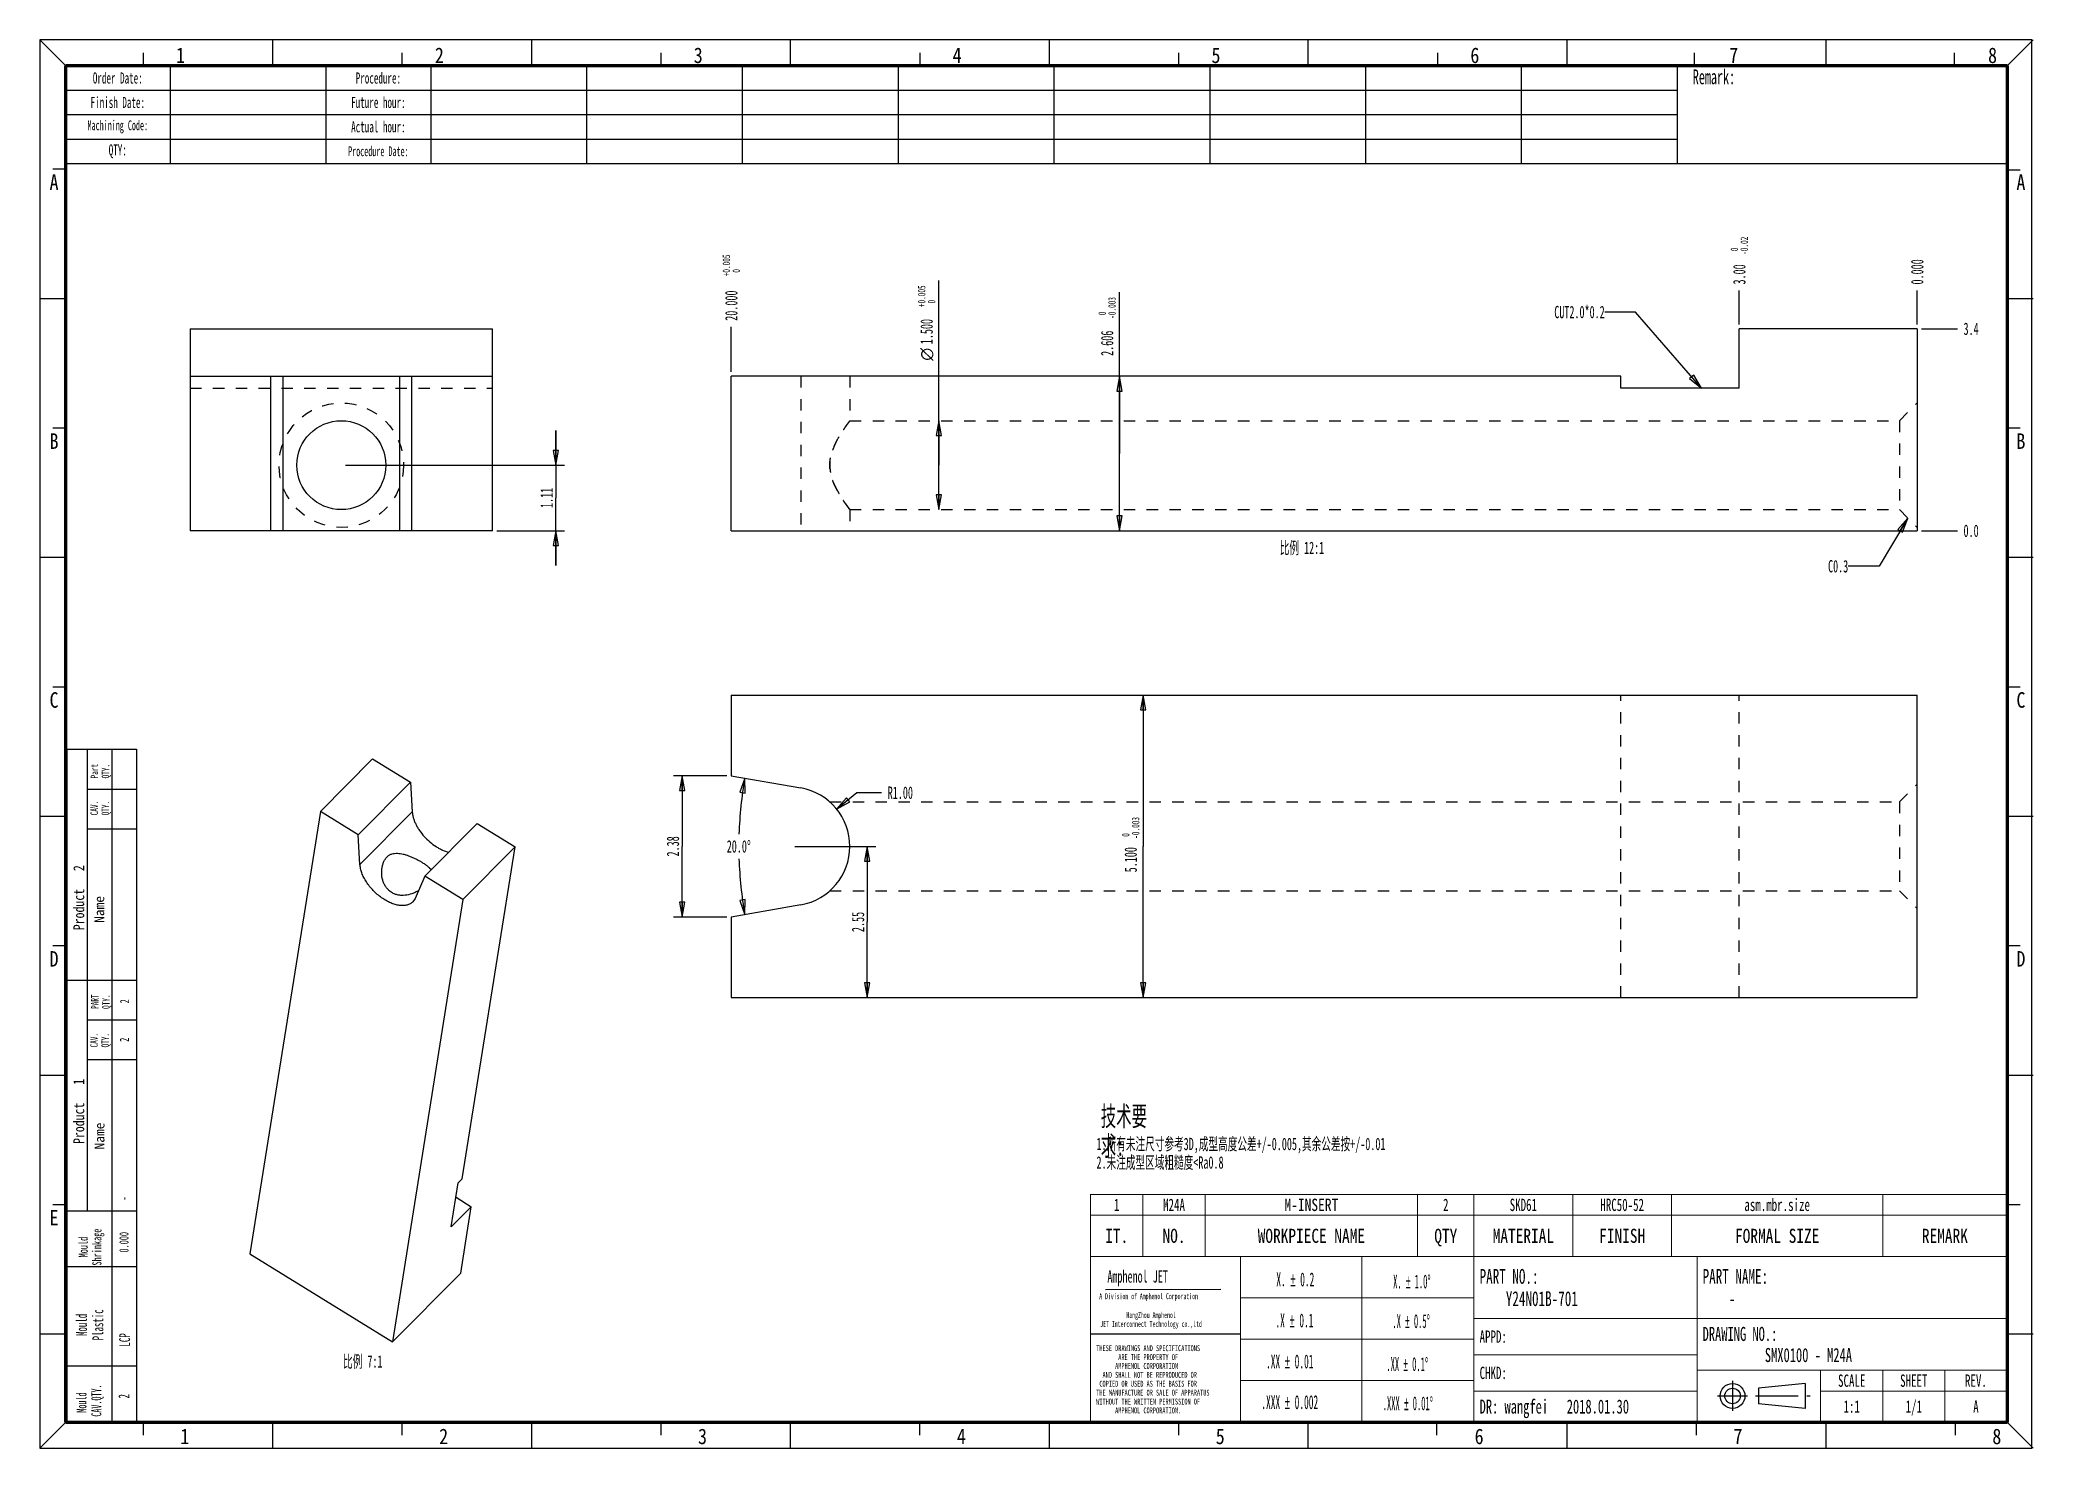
# Model space of a CAD drawing. Header units: millimetres. Extents: x 1 to 34.6, y 0.7 to 24.4.
import ezdxf
from ezdxf.enums import TextEntityAlignment as Align

# ---------------------------------------------------------------- set-up
doc = ezdxf.new("R2010")
doc.units = ezdxf.units.MM
doc.header["$LTSCALE"] = 1.925
doc.linetypes.add('CENTER', pattern=[0.6, 0.375, -0.075, 0.075, -0.075])
doc.linetypes.add('HIDDEN', pattern=[0.2, 0.1, -0.1])
doc.layers.get('0').update_dxf_attribs({"linetype": 'CONTINUOUS'})
for name, color, linetype in [('DEFAULT_1', 7, 'CENTER'), ('DEFAULT_2', 4, 'HIDDEN'), ('DIM', 7, 'CONTINUOUS'), ('NOTE', 7, 'CONTINUOUS')]:
    doc.layers.add(name, color=color, linetype=linetype)
doc.styles.get("Standard").update_dxf_attribs({"font": 'txt', "width": 0.6})
doc.styles.add('TEXTSTYLE_10', font='txt')
doc.styles.add('TEXTSTYLE_11', font='txt', dxfattribs={"width": 0.6})
doc.styles.add('TEXTSTYLE_12', font='txt', dxfattribs={"width": 0.6})
doc.styles.add('TEXTSTYLE_2', font='gdt', dxfattribs={"width": 0.6})
doc.styles.add('TEXTSTYLE_3', font='txt', dxfattribs={"width": 0.65})
doc.styles.add('TEXTSTYLE_4', font='txt', dxfattribs={"width": 0.8})
doc.styles.add('TEXTSTYLE_5', font='txt', dxfattribs={"width": 0.85})
doc.styles.add('TEXTSTYLE_6', font='txt', dxfattribs={"width": 0.5})
doc.styles.add('TEXTSTYLE_8', font='txt', dxfattribs={"width": 0.45})
doc.dimstyles.new('DIMSTYLE_1', dxfattribs={"dimtxt": 0.208333, "dimasz": 0.25, "dimexe": 1.75, "dimexo": 0.875, "dimtad": 1, "dimzin": 0, "dimdsep": 46, "dimtxsty": 'STANDARD', "dimblk": 'CLOSED', "dimblk1": 'CLOSED', "dimblk2": 'CLOSED', "dimcen": 0.09, "dimadec": 0, "dimazin": 0, "dimtp": 0.1, "dimtm": 0.1, "dimtfac": 1, "dimtofl": 0, "dimtmove": 0, "dimatfit": 3, "dimldrblk": 'CLOSED', "dimfxl": 1, "dimtolj": 1, "dimtzin": 0, "dimarcsym": 0})
doc.dimstyles.new('DIMSTYLE_2', dxfattribs={"dimtxt": 0.208333, "dimasz": 0.25, "dimexe": 1.75, "dimexo": 0.875, "dimtad": 1, "dimdec": 3, "dimzin": 0, "dimdsep": 46, "dimtxsty": 'STANDARD', "dimblk": 'CLOSED', "dimblk1": 'CLOSED', "dimblk2": 'CLOSED', "dimcen": 0.09, "dimadec": 0, "dimazin": 0, "dimtol": 1, "dimtm": 0.003, "dimtfac": 0.6, "dimtdec": 3, "dimtofl": 0, "dimtmove": 0, "dimatfit": 3, "dimldrblk": 'CLOSED', "dimfxl": 1, "dimtolj": 1, "dimtzin": 0, "dimarcsym": 0})
doc.dimstyles.new('DIMSTYLE_3', dxfattribs={"dimtxt": 0.208333, "dimasz": 0.25, "dimexe": 1.75, "dimexo": 0.875, "dimtad": 0, "dimtih": 1, "dimtoh": 1, "dimzin": 0, "dimdsep": 46, "dimtxsty": 'STANDARD', "dimblk": 'CLOSED', "dimblk1": 'CLOSED', "dimblk2": 'CLOSED', "dimcen": 0.09, "dimadec": 0, "dimazin": 0, "dimtol": 1, "dimtm": 0.02, "dimtfac": 0.6, "dimtofl": 0, "dimtmove": 0, "dimatfit": 3, "dimldrblk": 'CLOSED', "dimfxl": 1, "dimtolj": 1, "dimtzin": 0, "dimarcsym": 0})
doc.dimstyles.new('DIMSTYLE_4', dxfattribs={"dimtxt": 0.208333, "dimasz": 0.25, "dimexe": 1.75, "dimexo": 0.875, "dimtad": 0, "dimtih": 1, "dimtoh": 1, "dimdec": 3, "dimzin": 0, "dimdsep": 46, "dimtxsty": 'STANDARD', "dimblk": 'CLOSED', "dimblk1": 'CLOSED', "dimblk2": 'CLOSED', "dimcen": 0.09, "dimadec": 0, "dimazin": 0, "dimtp": 0.1, "dimtm": 0.1, "dimtfac": 1, "dimtdec": 3, "dimtofl": 0, "dimtmove": 0, "dimatfit": 3, "dimldrblk": 'CLOSED', "dimfxl": 1, "dimtolj": 1, "dimtzin": 0, "dimarcsym": 0})
doc.dimstyles.new('DIMSTYLE_5', dxfattribs={"dimtxt": 0.208333, "dimasz": 0.25, "dimexe": 1.75, "dimexo": 0.875, "dimtad": 0, "dimtih": 1, "dimtoh": 1, "dimdec": 1, "dimzin": 0, "dimdsep": 46, "dimtxsty": 'STANDARD', "dimblk": 'CLOSED', "dimblk1": 'CLOSED', "dimblk2": 'CLOSED', "dimcen": 0.09, "dimadec": 0, "dimazin": 0, "dimtp": 0.1, "dimtm": 0.1, "dimtfac": 1, "dimtdec": 1, "dimtofl": 0, "dimtmove": 0, "dimatfit": 3, "dimldrblk": 'CLOSED', "dimfxl": 1, "dimtolj": 1, "dimtzin": 0, "dimarcsym": 0})
doc.dimstyles.new('DIMSTYLE_6', dxfattribs={"dimtxt": 0.208333, "dimasz": 0.25, "dimexe": 1.75, "dimexo": 0.875, "dimtad": 0, "dimtih": 1, "dimtoh": 1, "dimdec": 3, "dimzin": 0, "dimdsep": 46, "dimtxsty": 'STANDARD', "dimblk": 'CLOSED', "dimblk1": 'CLOSED', "dimblk2": 'CLOSED', "dimcen": 0.09, "dimadec": 0, "dimazin": 0, "dimtol": 1, "dimtp": 0.005, "dimtfac": 0.6, "dimtdec": 3, "dimtofl": 0, "dimtmove": 0, "dimatfit": 3, "dimldrblk": 'CLOSED', "dimfxl": 1, "dimtolj": 1, "dimtzin": 0, "dimarcsym": 0})
doc.dimstyles.new('DIMSTYLE_7', dxfattribs={"dimtxt": 0.208333, "dimasz": 0.25, "dimexe": 1.75, "dimexo": 0.875, "dimtad": 0, "dimtih": 1, "dimtoh": 1, "dimdec": 1, "dimzin": 0, "dimdsep": 46, "dimtxsty": 'STANDARD', "dimblk": 'CLOSED', "dimblk1": 'CLOSED', "dimblk2": 'CLOSED', "dimcen": 0.09, "dimadec": 0, "dimazin": 0, "dimtp": 0.5, "dimtm": 0.5, "dimtfac": 1, "dimtdec": 1, "dimtofl": 0, "dimtmove": 0, "dimatfit": 3, "dimldrblk": 'CLOSED', "dimfxl": 1, "dimtolj": 1, "dimtzin": 0, "dimarcsym": 0})
doc.dimstyles.new('DIMSTYLE_8', dxfattribs={"dimtxt": 0.208333, "dimasz": 0.25, "dimexe": 1.75, "dimexo": 0.875, "dimtad": 1, "dimzin": 0, "dimdsep": 46, "dimtxsty": 'STANDARD', "dimblk": 'CLOSED', "dimblk1": 'CLOSED', "dimblk2": 'CLOSED', "dimcen": 0.09, "dimadec": 0, "dimazin": 0, "dimtp": 0.1, "dimtm": 0.1, "dimtfac": 1, "dimtofl": 0, "dimtmove": 0, "dimatfit": 3, "dimldrblk": 'CLOSED', "dimfxl": 1, "dimtolj": 1, "dimtzin": 0, "dimarcsym": 0})
doc.dimstyles.new('DIMSTYLE_9', dxfattribs={"dimtxt": 0.208333, "dimasz": 0.25, "dimexe": 1.75, "dimexo": 0.875, "dimtad": 1, "dimdec": 3, "dimzin": 0, "dimdsep": 46, "dimtxsty": 'STANDARD', "dimblk": 'CLOSED', "dimblk1": 'CLOSED', "dimblk2": 'CLOSED', "dimcen": 0.09, "dimadec": 0, "dimazin": 0, "dimtol": 1, "dimtp": 0.005, "dimtfac": 0.6, "dimtdec": 3, "dimtofl": 0, "dimtmove": 0, "dimatfit": 3, "dimldrblk": 'CLOSED', "dimfxl": 1, "dimtolj": 1, "dimtzin": 0, "dimarcsym": 0})
doc.dimstyles.get("Standard").update_dxf_attribs({"dimtxt": 0.208333, "dimasz": 0.25, "dimexe": 1.75, "dimexo": 0.875, "dimtad": 1, "dimdec": 3, "dimzin": 0, "dimdsep": 46, "dimtxsty": 'STANDARD', "dimblk": 'CLOSED', "dimblk1": 'CLOSED', "dimblk2": 'CLOSED', "dimcen": 0.09, "dimadec": 0, "dimazin": 0, "dimtol": 1, "dimtp": 0.001, "dimtm": 0.001, "dimtfac": 1, "dimtdec": 3, "dimtofl": 0, "dimtmove": 0, "dimatfit": 3, "dimldrblk": 'CLOSED', "dimfxl": 1, "dimtolj": 1, "dimtzin": 0, "dimarcsym": 0})

# ---------------------------------------------------------------- blocks, each defined once
blk = doc.blocks.new('_CLOSED')
at = {"color": 0, "linetype": 'ByBlock'}
for p, q in [((0, 0), (-1, 0.18)), ((-1, 0.18), (-1, -0.18)), ((-1, -0.18), (0, 0)), ((-1, 0), (0, 0))]:
    blk.add_line(p, q, dxfattribs=at)
blk = doc.blocks.new('*D1')
at = {"layer": 'DIM', "color": 2, "linetype": 'Continuous'}
for p, q in [((9.721, 17.249), (9.721, 17.832)), ((9.721, 17.832), (9.721, 16.696)), ((6.174, 17.249), (9.866, 17.249)), ((9.721, 15.559), (9.721, 16.696)), ((8.724, 16.143), (9.866, 16.143)), ((9.721, 16.143), (9.721, 15.559))]:
    blk.add_line(p, q, dxfattribs=at)
at = {"layer": 'DIM', "color": 2, "linetype": 'Continuous', "xscale": 0.25, "yscale": 0.25, "zscale": 0.25}
for p, rotation in [((9.721, 17.249), 270), ((9.721, 16.143), 90)]:
    blk.add_blockref('_CLOSED', p, dxfattribs=dict(at, rotation=rotation))
at = {"layer": 'DIM', "color": 2, "linetype": 'Continuous', "insert": (9.46, 16.696), "char_height": 0.2083, "width": 0.5, "attachment_point": 2, "rotation": 90, "line_spacing_factor": 0.9}
blk.add_mtext('1.11', dxfattribs=at)
blk = doc.blocks.new('*D2')
at = {"layer": 'DIM', "color": 2, "linetype": 'Continuous'}
for p, q in [((19.224, 17.446), (19.224, 20.167)), ((19.224, 18.749), (19.224, 17.446)), ((19.224, 16.143), (19.224, 17.446))]:
    blk.add_line(p, q, dxfattribs=at)
at = {"layer": 'DIM', "color": 2, "linetype": 'Continuous', "xscale": 0.25, "yscale": 0.25, "zscale": 0.25}
for p, rotation in [((19.224, 18.749), 90), ((19.224, 16.143), 270)]:
    blk.add_blockref('_CLOSED', p, dxfattribs=dict(at, rotation=rotation))
at = {"layer": 'DIM', "color": 2, "linetype": 'Continuous', "width": 0.6}
for s, height, p in [('-0.003', 0.125, (19.161, 19.717)), (' 0', 0.125, (18.995, 19.717)), ('2.606', 0.2083, (19.12, 19.092))]:
    blk.add_text(s, height=height, rotation=90, dxfattribs=at).set_placement(p)
blk = doc.blocks.new('*D3')
at = {"layer": 'DIM', "color": 2, "linetype": 'Continuous'}
for p in [(19.623, 13.37), (19.623, 8.27)]:
    blk.add_line(p, (19.623, 10.82), dxfattribs=at)
at = {"layer": 'DIM', "color": 2, "linetype": 'Continuous', "xscale": 0.25, "yscale": 0.25, "zscale": 0.25}
for p, rotation in [((19.623, 13.37), 90), ((19.623, 8.27), 270)]:
    blk.add_blockref('_CLOSED', p, dxfattribs=dict(at, rotation=rotation))
at = {"layer": 'DIM', "color": 2, "linetype": 'Continuous', "width": 0.6}
for s, height, p in [('-0.003', 0.125, (19.56, 11.132)), (' 0', 0.125, (19.393, 10.982)), ('5.100', 0.2083, (19.518, 10.595))]:
    blk.add_text(s, height=height, rotation=90, dxfattribs=at).set_placement(p, align=Align.CENTER)
blk = doc.blocks.new('*D4')
at = {"layer": 'DIM', "color": 2, "linetype": 'Continuous'}
blk.add_line((29.678, 19.622), (29.678, 20.192), dxfattribs=at)
at = {"layer": 'DIM', "color": 2, "linetype": 'Continuous', "width": 0.6}
for s, height, p in [(' 0', 0.125, (29.657, 20.796)), ('-0.02', 0.125, (29.824, 20.796)), ('3.00', 0.2083, (29.782, 20.296))]:
    blk.add_text(s, height=height, rotation=90, dxfattribs=at).set_placement(p)
blk = doc.blocks.new('*D5')
at = {"layer": 'DIM', "color": 2, "linetype": 'Continuous'}
blk.add_line((32.678, 19.622), (32.678, 20.192), dxfattribs=at)
at = {"layer": 'DIM', "color": 2, "linetype": 'Continuous', "insert": (32.574, 20.296), "char_height": 0.2083, "width": 0.625, "attachment_point": 1, "rotation": 90, "line_spacing_factor": 0.9}
blk.add_mtext('0.000', dxfattribs=at)
blk = doc.blocks.new('*D6')
at = {"layer": 'DIM', "color": 2, "linetype": 'Continuous'}
blk.add_line((32.751, 19.549), (33.356, 19.549), dxfattribs=at)
at = {"layer": 'DIM', "color": 2, "linetype": 'Continuous', "insert": (33.46, 19.653), "char_height": 0.2083, "width": 0.375, "attachment_point": 1, "line_spacing_factor": 0.9}
blk.add_mtext('3.4', dxfattribs=at)
blk = doc.blocks.new('*D7')
at = {"layer": 'DIM', "color": 2, "linetype": 'Continuous'}
blk.add_line((32.751, 16.143), (33.356, 16.143), dxfattribs=at)
at = {"layer": 'DIM', "color": 2, "linetype": 'Continuous', "insert": (33.46, 16.247), "char_height": 0.2083, "width": 0.375, "attachment_point": 1, "line_spacing_factor": 0.9}
blk.add_mtext('0.0', dxfattribs=at)
blk = doc.blocks.new('*D8')
at = {"layer": 'DIM', "color": 2, "linetype": 'Continuous'}
blk.add_line((12.678, 18.822), (12.678, 19.58), dxfattribs=at)
at = {"layer": 'DIM', "color": 2, "linetype": 'Continuous', "width": 0.6}
for s, height, p in [('+0.005', 0.125, (12.657, 20.434)), (' 0', 0.125, (12.824, 20.434)), ('20.000', 0.2083, (12.782, 19.684))]:
    blk.add_text(s, height=height, rotation=90, dxfattribs=at).set_placement(p)
blk = doc.blocks.new('*D9')
at = {"layer": 'DIM', "color": 2, "linetype": 'Continuous'}
for points in [[(12.912, 11.717), (12.906, 11.971), (12.822, 11.732), (12.912, 11.717)], [(12.822, 9.908), (12.906, 9.668), (12.912, 9.922), (12.822, 9.908)]]:
    blk.add_lwpolyline(points, dxfattribs=at)
for start, end in [(170, 178.1999), (181.8001, 190)]:
    blk.add_arc((19.437, 10.82), 6.632, start, end, dxfattribs=at)
at = {"layer": 'DIM', "color": 2, "linetype": 'Continuous', "insert": (12.805, 10.924), "char_height": 0.20833, "width": 0.63889, "attachment_point": 2, "line_spacing_factor": 0.9}
blk.add_mtext('20.0\\Fgdt;{\\Fgdt;~}', dxfattribs=at)
blk = doc.blocks.new('*D10')
at = {"layer": 'DIM', "color": 2, "linetype": 'Continuous'}
for p, q in [((12.605, 12.012), (11.703, 12.012)), ((11.849, 12.012), (11.849, 10.82)), ((11.849, 9.628), (11.849, 10.82)), ((12.605, 9.628), (11.703, 9.628))]:
    blk.add_line(p, q, dxfattribs=at)
at = {"layer": 'DIM', "color": 2, "linetype": 'Continuous', "xscale": 0.25, "yscale": 0.25, "zscale": 0.25}
for p, rotation in [((11.849, 12.012), 90), ((11.849, 9.628), 270)]:
    blk.add_blockref('_CLOSED', p, dxfattribs=dict(at, rotation=rotation))
at = {"layer": 'DIM', "color": 2, "linetype": 'Continuous', "insert": (11.589, 10.82), "char_height": 0.2083, "width": 0.5, "attachment_point": 2, "rotation": 90, "line_spacing_factor": 0.9}
blk.add_mtext('2.38', dxfattribs=at)
blk = doc.blocks.new('*D11')
at = {"layer": 'DIM', "color": 2, "linetype": 'Continuous'}
for p, q in [((13.751, 10.82), (15.117, 10.82)), ((14.971, 10.82), (14.971, 9.545)), ((14.971, 8.27), (14.971, 9.545))]:
    blk.add_line(p, q, dxfattribs=at)
at = {"layer": 'DIM', "color": 2, "linetype": 'Continuous', "xscale": 0.25, "yscale": 0.25, "zscale": 0.25}
for p, rotation in [((14.971, 10.82), 90), ((14.971, 8.27), 270)]:
    blk.add_blockref('_CLOSED', p, dxfattribs=dict(at, rotation=rotation))
at = {"layer": 'DIM', "color": 2, "linetype": 'Continuous', "insert": (14.711, 9.545), "char_height": 0.2083, "width": 0.5, "attachment_point": 2, "rotation": 90, "line_spacing_factor": 0.9}
blk.add_mtext('2.55', dxfattribs=at)
blk = doc.blocks.new('*D12')
at = {"layer": 'DIM', "color": 2, "linetype": 'Continuous'}
for p, q in [((14.455, 11.449), (14.797, 11.726)), ((14.797, 11.726), (15.213, 11.726))]:
    blk.add_line(p, q, dxfattribs=at)
at = {"layer": 'DIM', "color": 2, "linetype": 'Continuous', "xscale": 0.25, "yscale": 0.25, "zscale": 0.25, "rotation": 219.0222257776}
blk.add_blockref('_CLOSED', (14.455, 11.449), dxfattribs=at)
at = {"layer": 'DIM', "color": 2, "linetype": 'Continuous', "insert": (15.317, 11.83), "char_height": 0.2083, "width": 0.625, "attachment_point": 1, "line_spacing_factor": 0.9}
blk.add_mtext('R1.00', dxfattribs=at)
blk = doc.blocks.new('*D13')
at = {"layer": 'DIM', "color": 2, "linetype": 'Continuous'}
for p, q in [((16.18, 17.249), (16.18, 20.364)), ((16.18, 17.999), (16.18, 17.249)), ((16.18, 16.499), (16.18, 17.249))]:
    blk.add_line(p, q, dxfattribs=at)
at = {"layer": 'DIM', "color": 2, "linetype": 'Continuous', "xscale": 0.25, "yscale": 0.25, "zscale": 0.25}
for p, rotation in [((16.18, 17.999), 90), ((16.18, 16.499), 270)]:
    blk.add_blockref('_CLOSED', p, dxfattribs=dict(at, rotation=rotation))
at = {"layer": 'DIM', "color": 2, "linetype": 'Continuous', "width": 0.6}
for s, height, p in [('+0.005', 0.125, (15.951, 19.914)), (' 0', 0.125, (16.118, 19.914)), ('1.500', 0.2083, (16.076, 19.289))]:
    blk.add_text(s, height=height, rotation=90, dxfattribs=at).set_placement(p)
at = {"layer": 'DIM', "color": 2, "linetype": 'Continuous', "style": 'TEXTSTYLE_2'}
blk.add_text('n', height=0.208, rotation=90, dxfattribs=at).set_placement((16.076, 19.011))
blk = doc.blocks.new('*T14')
at = {"color": 0, "linetype": 'ByBlock', "lineweight": -2}
for p, q in [((0, 0), (32.748, 0)), ((0, 0), (0, -1.647)), ((1.767, 0), (1.767, -1.647)), ((4.394, 0), (4.394, -1.647)), ((6.161, 0), (6.161, -1.647)), ((8.788, 0), (8.788, -1.647)), ((11.416, 0), (11.416, -1.647)), ((14.043, 0), (14.043, -1.647)), ((16.671, 0), (16.671, -1.647)), ((19.298, 0), (19.298, -1.647)), ((21.926, 0), (21.926, -1.647)), ((24.553, 0), (24.553, -1.647)), ((27.181, 0), (27.181, -1.647)), ((32.748, 0), (32.748, -1.647)), ((0, -0.412), (27.181, -0.412)), ((0, -0.823), (27.181, -0.823)), ((0, -1.235), (27.181, -1.235)), ((0, -1.647), (32.748, -1.647))]:
    blk.add_line(p, q, dxfattribs=at)
at = {"color": 0, "linetype": 'Continuous', "char_height": 0.1875, "width": 1.64667, "attachment_point": 5, "line_spacing_factor": 0.9}
for s, insert in [('Order Date: ', (0.883, -0.206)), ('Procedure:', (5.278, -0.206))]:
    blk.add_mtext(s, dxfattribs=dict(at, insert=insert))
at = {"color": 0, "linetype": 'Continuous'}
for s, insert, char_height, width, attachment_point in [('  Remark:   ', (27.241, -0.06), 0.25, 5.44667, 1), ('Finish Date:', (0.883, -0.618), 0.1875, 1.64667, 5), ('Future hour:', (5.278, -0.618), 0.1875, 1.64667, 5), ('Machining Code:', (0.883, -1.029), 0.16667, 1.64667, 5), ('Actual hour:', (5.278, -1.029), 0.1875, 1.64667, 5), ('QTY:', (0.883, -1.441), 0.1875, 1.64667, 5), ('Procedure Date:', (5.278, -1.441), 0.16667, 1.64667, 5)]:
    blk.add_mtext(s, dxfattribs=dict(at, insert=insert, char_height=char_height, width=width, attachment_point=attachment_point))
blk = doc.blocks.new('*T15')
at = {"color": 2, "linetype": 'Continuous', "const_width": 0.0167}
for points in [[(15.463, 3.838), (-0.008, 3.838)], [(0, 0), (0, 3.838)], [(0.882, 2.793), (0.882, 3.838)], [(1.932, 2.793), (1.932, 3.838)], [(5.515, 2.793), (5.515, 3.838)], [(6.465, 0), (6.465, 3.838)], [(8.132, 2.793), (8.132, 3.838)], [(9.798, 2.793), (9.798, 3.838)], [(13.36, 2.793), (13.36, 3.838)], [(15.455, 0), (15.455, 3.838)], [(15.455, 3.489), (0, 3.489)], [(15.455, 2.793), (0, 2.793)], [(2.53, 0), (2.53, 2.793)], [(4.574, 0), (4.574, 2.793)], [(10.227, 0), (10.227, 2.793)], [(6.465, 2.093), (2.53, 2.093)], [(15.455, 1.746), (6.465, 1.746)], [(6.465, 1.399), (2.53, 1.399)], [(10.227, 1.135), (6.465, 1.135)], [(6.465, 0.7), (2.53, 0.7)], [(15.455, 0.873), (10.227, 0.873)], [(12.312, 0), (12.312, 0.873)], [(13.36, 0), (13.36, 0.873)], [(14.407, 0), (14.407, 0.873)], [(10.227, 0.524), (6.465, 0.524)], [(15.455, 0.524), (12.312, 0.524)], [(15.463, 0), (-0.008, 0)]]:
    blk.add_lwpolyline(points, dxfattribs=at)
at = {"layer": 'NOTE', "color": 2, "linetype": 'Continuous', "line_spacing_factor": 0.9}
for s, insert, char_height, width, attachment_point, style in [('1', (0.441, 3.768), 0.208, 0.27083, 2, 'TEXTSTYLE_3'), ('M24A', (1.407, 3.768), 0.2083, 1.08333, 2, 'TEXTSTYLE_3'), ('M-INSERT', (3.723, 3.768), 0.2083, 2.66667, 2, 'TEXTSTYLE_4'), ('2', (5.99, 3.768), 0.208, 0.27083, 2, 'TEXTSTYLE_3'), ('SKD61', (7.298, 3.768), 0.2083, 1.35417, 2, 'TEXTSTYLE_3'), ('HRC50-52', (8.965, 3.768), 0.2083, 2.16667, 2, 'TEXTSTYLE_3'), ('asm.mbr.size', (11.579, 3.768), 0.20833, 3.25, 2, 'TEXTSTYLE_3'), ('IT.', (0.441, 3.26), 0.2375, 1.14, 2, 'TEXTSTYLE_4'), ('NO.', (1.407, 3.26), 0.2375, 1.14, 2, 'TEXTSTYLE_4'), ('WORKPIECE NAME', (3.723, 3.26), 0.2375, 5.32, 2, 'TEXTSTYLE_4'), ('QTY', (5.99, 3.26), 0.2375, 1.14, 2, 'TEXTSTYLE_4'), ('MATERIAL', (7.298, 3.26), 0.2375, 3.04, 2, 'TEXTSTYLE_4'), ('FINISH', (8.965, 3.26), 0.2375, 2.28, 2, 'TEXTSTYLE_4'), ('FORMAL SIZE', (11.579, 3.26), 0.2375, 4.18, 2, 'TEXTSTYLE_4'), ('REMARK', (14.407, 3.26), 0.2375, 2.28, 2, 'TEXTSTYLE_4'), ('PART NO.:\\P    Y24N01B-701 ', (6.56, 2.582), 0.25, 5.2, 1, 'TEXTSTYLE_3'), ('PART NAME:  \\P    -', (10.321, 2.582), 0.25, 3.9, 1, 'TEXTSTYLE_3'), ('APPD:  ', (6.56, 1.545), 0.2083, 1.89583, 1, 'TEXTSTYLE_3'), ('DRAWING NO.:   \\P          SMX0100 - M24A', (10.321, 1.606), 0.2375, 7.41, 1, 'TEXTSTYLE_3'), (' \\P \\P \\P \\P \\P \\P \\P \\P \\PTHESE DRAWINGS AND SPECIFICATIONS\\P       ARE THE PROPERTY OF\\P      AMPHENOL CORPORATION\\P  AND SHALL NOT BE REPRODUCED OR\\P COPIED OR USED AS THE BASIS FOR\\PTHE MANUFACTURE OR SALE OF APPARATUS\\PWITHOUT THE WRITTEN PERMISSION OF\\P      AMPHENOL CORPORATION. ', (0.095, 2.647), 0.1, 4.68, 1, 'TEXTSTYLE_3'), ('CHKD:', (6.56, 0.934), 0.2083, 1.35417, 1, 'TEXTSTYLE_3'), ('SCALE', (12.836, 0.803), 0.2083, 1.35417, 2, 'TEXTSTYLE_3'), ('SHEET', (13.883, 0.803), 0.2083, 1.35417, 2, 'TEXTSTYLE_3'), ('REV.', (14.931, 0.803), 0.2083, 1.08333, 2, 'TEXTSTYLE_3'), ('DR: wangfei   2018.01.30', (6.56, 0.381), 0.2375, 7.41, 1, 'TEXTSTYLE_3'), ('1:1', (12.836, 0.366), 0.2083, 0.8125, 2, 'TEXTSTYLE_3'), ('1/1', (13.883, 0.366), 0.2083, 0.8125, 2, 'TEXTSTYLE_3'), ('A', (14.931, 0.366), 0.208, 0.27083, 2, 'TEXTSTYLE_3')]:
    blk.add_mtext(s, dxfattribs=dict(at, insert=insert, char_height=char_height, width=width, attachment_point=attachment_point, style=style))
blk = doc.blocks.new('*T16')
at = {"color": 0, "linetype": 'ByBlock', "lineweight": -2}
for p, q in [((0, 0), (1.175, 0)), ((0, 0), (0, -11.331)), ((0.341, 0), (0.341, -7.787)), ((0.758, 0), (0.758, -11.331)), ((1.175, 0), (1.175, -11.331)), ((0.341, -0.671), (1.175, -0.671)), ((0.341, -1.342), (1.175, -1.342)), ((0, -3.894), (1.175, -3.894)), ((0.341, -4.565), (1.175, -4.565)), ((0.341, -5.235), (1.175, -5.235)), ((0, -7.787), (1.175, -7.787)), ((0, -8.721), (1.175, -8.721)), ((0, -10.398), (1.175, -10.398)), ((0, -11.331), (1.175, -11.331))]:
    blk.add_line(p, q, dxfattribs=at)

msp = doc.modelspace()

# ---------------------------------------------------------------- linework, layer by layer
at = {"color": 7, "linetype": 'Continuous'}
for p, q in [((1.4539, 23.9849), (1.0174, 24.4215)), ((1.018, 24.4213), (1.018, 0.6714)), ((34.612, 24.4213), (1.018, 24.4213)), ((4.9466, 23.9849), (4.9466, 24.4215)), ((9.3124, 23.9849), (9.3124, 24.4215)), ((13.6781, 23.9849), (13.6781, 24.4215)), ((18.0439, 23.9849), (18.0439, 24.4215)), ((22.4097, 23.9849), (22.4097, 24.4215)), ((26.7755, 23.9849), (26.7755, 24.4215)), ((31.1413, 23.9849), (31.1413, 24.4215)), ((34.1974, 23.9849), (34.6339, 24.4215)), ((34.612, 0.6714), (34.612, 24.4213)), ((2.7637, 23.9849), (2.7637, 24.2032)), ((7.1295, 23.9849), (7.1295, 24.2032)), ((11.4952, 23.9849), (11.4952, 24.2032)), ((15.861, 23.9849), (15.861, 24.2032)), ((20.2268, 23.9849), (20.2268, 24.2032)), ((24.5926, 23.9849), (24.5926, 24.2032)), ((28.9249, 23.9849), (28.9249, 24.2032)), ((33.3056, 23.9849), (33.3056, 24.2032)), ((1.4539, 22.2386), (1.2356, 22.2386)), ((34.4156, 22.2217), (34.1974, 22.2217)), ((1.4539, 20.0557), (1.0174, 20.0557)), ((34.6339, 20.0557), (34.1974, 20.0557)), ((3.551, 19.5489), (3.551, 16.1427)), ((3.551, 19.5489), (8.651, 19.5489)), ((8.651, 16.1427), (8.651, 19.5489)), ((32.6778, 19.5489), (29.6778, 19.5489)), ((29.6778, 18.5489), (29.6778, 19.5489)), ((32.6778, 19.5489), (32.6778, 16.1427)), ((3.551, 18.7489), (8.651, 18.7489)), ((4.9093, 18.7489), (4.9093, 16.1427)), ((5.1161, 18.7489), (5.1161, 16.1427)), ((7.0859, 16.1427), (7.0859, 18.7489)), ((7.2928, 16.1427), (7.2928, 18.7489)), ((12.6782, 16.1427), (12.6782, 18.7489)), ((27.6778, 18.7489), (12.6782, 18.7489)), ((27.6778, 18.5489), (27.6778, 18.7489)), ((29.6778, 18.5489), (27.6778, 18.5489)), ((1.4539, 17.8728), (1.2356, 17.8728)), ((34.4156, 17.8726), (34.1974, 17.8726)), ((8.651, 16.1427), (3.551, 16.1427)), ((12.6782, 16.1427), (32.6778, 16.1427)), ((1.4539, 15.6899), (1.0174, 15.6899)), ((34.6339, 15.6899), (34.1974, 15.6899)), ((1.4539, 13.507), (1.2356, 13.507)), ((34.4156, 13.507), (34.1974, 13.507)), ((12.6782, 13.3698), (12.6782, 12.0115)), ((12.6782, 13.3698), (32.6778, 13.3698)), ((32.6778, 8.2698), (32.6778, 13.3698)), ((6.6287, 12.2979), (5.7477, 11.4095)), ((6.6287, 12.2979), (7.2693, 11.9022)), ((7.2693, 11.9022), (6.3883, 11.0137)), ((7.2693, 11.9022), (7.2971, 11.4042)), ((12.6782, 12.0115), (13.8515, 11.8046)), ((1.4539, 11.3241), (1.0174, 11.3241)), ((5.7477, 11.4095), (4.5584, 3.9478)), ((6.3883, 11.0137), (5.7477, 11.4095)), ((7.2971, 11.4042), (6.4161, 10.5158)), ((7.5125, 10.3193), (8.3935, 11.2077)), ((8.3935, 11.2077), (9.0342, 10.812)), ((34.6339, 11.3241), (34.1974, 11.3241)), ((6.4161, 10.5158), (6.3883, 11.0137)), ((8.1422, 5.2159), (9.0342, 10.812)), ((8.1532, 9.9236), (9.0342, 10.812)), ((7.5125, 10.3193), (7.3452, 9.9419)), ((8.1532, 9.9236), (7.5125, 10.3193)), ((8.1532, 9.9236), (6.9639, 2.462)), ((7.3452, 9.9419), (7.3052, 9.8827)), ((13.8515, 9.8349), (12.6782, 9.628)), ((12.6782, 9.628), (12.6782, 8.2698)), ((1.4539, 9.1412), (1.2356, 9.1412)), ((34.4156, 9.1412), (34.1974, 9.1412)), ((12.6782, 8.2698), (32.6778, 8.2698)), ((1.4539, 6.9583), (1.0174, 6.9583)), ((34.6339, 6.9583), (34.1974, 6.9583)), ((7.9557, 4.4015), (8.0746, 5.1477)), ((8.0746, 5.1477), (8.1422, 5.2159)), ((1.4539, 4.7754), (1.2356, 4.7754)), ((7.9557, 4.4015), (8.2937, 4.7424)), ((8.0355, 4.9019), (8.2937, 4.7424)), ((8.1154, 3.6231), (8.2937, 4.7424)), ((34.4156, 4.7754), (34.1974, 4.7754)), ((4.5584, 3.9478), (6.9639, 2.462)), ((8.1154, 3.6231), (6.9639, 2.462)), ((18.9891, 3.3495), (20.9323, 3.3513)), ((1.4539, 2.5925), (1.0174, 2.5925)), ((18.7388, 2.5969), (21.2708, 2.5969)), ((34.6339, 2.5925), (34.1974, 2.5925)), ((1.4539, 1.1082), (1.0174, 0.6716)), ((2.7637, 0.8899), (2.7637, 1.1082)), ((4.9466, 0.6716), (4.9466, 1.1082)), ((7.1295, 0.8899), (7.1295, 1.1082)), ((9.3124, 0.6716), (9.3124, 1.1082)), ((11.4952, 0.8899), (11.4952, 1.1082)), ((13.6781, 0.6716), (13.6781, 1.1082)), ((15.859, 0.8899), (15.859, 1.1082)), ((18.0439, 0.6716), (18.0439, 1.1082)), ((20.2268, 0.8899), (20.2268, 1.1082)), ((22.4097, 0.6716), (22.4097, 1.1082)), ((24.5785, 0.8899), (24.5785, 1.1082)), ((26.7755, 0.6716), (26.7755, 1.1082)), ((28.9584, 0.8896), (28.9584, 1.1079)), ((31.1413, 0.6716), (31.1413, 1.1082)), ((33.3242, 0.8899), (33.3242, 1.1082)), ((34.1974, 1.1082), (34.6339, 0.6716)), ((1.018, 0.6714), (34.612, 0.6714))]:
    msp.add_line(p, q, dxfattribs=at)
at = {"color": 1, "linetype": 'Continuous'}
for p, q in [((30.7904, 1.7609), (30.0045, 1.6823)), ((30.0045, 1.6823), (30.0045, 1.4203)), ((30.7904, 1.7609), (30.7904, 1.3417)), ((30.7904, 1.3417), (30.0045, 1.4203))]:
    msp.add_line(p, q, dxfattribs=at)
at = {"color": 7, "linetype": 'Continuous', "const_width": 0.0583}
for points in [[(1.4539, 23.9849), (1.4539, 1.1082)], [(34.1974, 23.9849), (1.4539, 23.9849)], [(34.1974, 1.1082), (34.1974, 23.9849)], [(1.4539, 1.1082), (34.1974, 1.1082)]]:
    msp.add_lwpolyline(points, dxfattribs=at)
at = {"color": 7, "linetype": 'Continuous'}
msp.add_circle((6.101, 17.2489), 0.75, dxfattribs=at)
at = {"color": 1, "linetype": 'Continuous'}
for radius in [0.2096, 0.131]:
    msp.add_circle((29.5642, 1.5513), radius, dxfattribs=at)
at = {"color": 7, "linetype": 'Continuous'}
msp.add_arc((13.6782, 10.8198), 1, 279.97644, 80.02356, dxfattribs=at)
for points, knots in [([(7.2971, 11.4042), (7.298, 11.3877), (7.3021, 11.3539), (7.3141, 11.3025), (7.3321, 11.2497), (7.3557, 11.196), (7.3846, 11.1421), (7.4304, 11.0702), (7.4985, 10.9845), (7.5929, 10.8927), (7.6802, 10.8275), (7.7529, 10.7844), (7.8234, 10.7495), (7.8781, 10.7301), (7.9146, 10.7213)], [0, 0, 0, 0, 0.0508434, 0.1051083, 0.1625961, 0.2230578, 0.2861504, 0.351414, 0.4862707, 0.6231391, 0.757227, 0.8218414, 0.8841286, 1, 1, 1, 1]), ([(7.3052, 9.8827), (7.2989, 9.8764), (7.2853, 9.8645), (7.2624, 9.8496), (7.2371, 9.8376), (7.1996, 9.8254), (7.1586, 9.8198), (7.1156, 9.8201), (7.0685, 9.8246), (7.0068, 9.8382), (6.9315, 9.8659), (6.8553, 9.9044), (6.78, 9.9529), (6.7075, 10.01), (6.6397, 10.0744), (6.5783, 10.1443), (6.5248, 10.218), (6.4807, 10.2937), (6.447, 10.3694), (6.4247, 10.4432), (6.4174, 10.4922), (6.4161, 10.5158)], [0, 0, 0, 0, 0.0212474, 0.042773, 0.0648501, 0.0877171, 0.1364608, 0.1626535, 0.1901248, 0.2489106, 0.3126312, 0.3806435, 0.452014, 0.5256084, 0.6001699, 0.6743928, 0.7469901, 0.8167591, 0.8826491, 0.943897, 1, 1, 1, 1]), ([(6.9519, 10.0418), (6.9436, 10.047), (6.9274, 10.058), (6.8972, 10.083), (6.8638, 10.1194), (6.8317, 10.1693), (6.7996, 10.2419), (6.7831, 10.3205), (6.7812, 10.3998), (6.785, 10.4393), (6.7881, 10.4588)], [0, 0, 0, 0, 0.0619851, 0.1240321, 0.2482797, 0.3730768, 0.4984138, 0.7494803, 0.8751242, 1, 1, 1, 1]), ([(6.7881, 10.4588), (6.7911, 10.4772), (6.7991, 10.5133), (6.8179, 10.5646), (6.8435, 10.6105), (6.8708, 10.6428), (6.8956, 10.6635), (6.9151, 10.6762), (6.9355, 10.6863), (6.9639, 10.6965), (7.0014, 10.7037), (7.0481, 10.7047), (7.0965, 10.6996), (7.1465, 10.6895), (7.198, 10.675), (7.2507, 10.6565), (7.304, 10.6347), (7.3572, 10.6099), (7.4091, 10.5828), (7.4426, 10.5632), (7.459, 10.5531)], [0, 0, 0, 0, 0.0667638, 0.1319833, 0.1946749, 0.2539179, 0.2822398, 0.3098229, 0.3368846, 0.3636789, 0.4173903, 0.472639, 0.5303937, 0.5911246, 0.6549403, 0.7216323, 0.7906476, 0.8610286, 0.9313848, 1, 1, 1, 1]), ([(7.459, 10.5531), (7.476, 10.5426), (7.508, 10.5216), (7.5515, 10.489), (7.5879, 10.457), (7.6084, 10.4349), (7.6171, 10.424)], [0, 0, 0, 0, 0.2927586, 0.559587, 0.7956385, 1, 1, 1, 1]), ([(7.4033, 10.0721), (7.3857, 10.0621), (7.3496, 10.0435), (7.2752, 10.0132), (7.1968, 9.9943), (7.1177, 9.9914), (7.0593, 9.9981), (7.0124, 10.0116), (6.977, 10.0273), (6.9601, 10.0367), (6.9519, 10.0418)], [0, 0, 0, 0, 0.1283664, 0.2561117, 0.5079045, 0.6322082, 0.7554386, 0.8778701, 0.9389658, 1, 1, 1, 1])]:
    msp.add_open_spline(points, degree=3, knots=knots, dxfattribs=at)
at = {"layer": 'DEFAULT_1', "color": 6, "linetype": 'CENTER'}
for p, q in [((29.5642, 1.8038), (29.5642, 1.2988)), ((29.3116, 1.5513), (29.8167, 1.5513)), ((29.9516, 1.5513), (30.8733, 1.5513))]:
    msp.add_line(p, q, dxfattribs=at)
at = {"layer": 'DEFAULT_2', "color": 4, "linetype": 'HIDDEN'}
for p, q in [((3.551, 18.5489), (8.651, 18.5489)), ((13.8515, 18.7489), (13.8515, 16.1427)), ((14.6782, 18.7489), (14.6782, 17.9989)), ((32.3778, 17.9989), (32.6778, 18.2989)), ((14.6782, 17.9989), (32.3778, 17.9989)), ((32.3778, 17.9989), (32.3778, 16.4989)), ((14.6782, 16.499), (14.6782, 16.1427)), ((14.6782, 16.4989), (32.3778, 16.4989)), ((32.3778, 16.4989), (32.6778, 16.1989)), ((27.6778, 8.2698), (27.6778, 13.3698)), ((29.6778, 8.2698), (29.6778, 13.3698)), ((32.3778, 11.5698), (32.6778, 11.8698)), ((14.3405, 11.5698), (32.3778, 11.5698)), ((32.3778, 11.5698), (32.3778, 10.0698)), ((14.3405, 10.0698), (32.3778, 10.0698)), ((32.3778, 10.0698), (32.6778, 9.7698))]:
    msp.add_line(p, q, dxfattribs=at)
msp.add_circle((6.101, 17.2489), 1.05, dxfattribs=at)
for points, knots in [([(14.6782, 17.9989), (14.6631, 17.9787), (14.631, 17.9352), (14.579, 17.8613), (14.5202, 17.7718), (14.4573, 17.6643), (14.4084, 17.5627), (14.3755, 17.473), (14.3556, 17.4009), (14.3427, 17.3258), (14.3382, 17.2489), (14.3427, 17.172), (14.3556, 17.0969), (14.3755, 17.0248), (14.4006, 16.9563), (14.4292, 16.8918), (14.4599, 16.8313), (14.4915, 16.7749), (14.5231, 16.7227), (14.5537, 16.675), (14.5784, 16.6381), (14.597, 16.6111), (14.6099, 16.5928), (14.6219, 16.5759), (14.6329, 16.5604), (14.643, 16.5466), (14.6519, 16.5344), (14.6586, 16.5253), (14.6633, 16.5189), (14.6664, 16.5148), (14.6691, 16.5111), (14.6715, 16.5079), (14.6735, 16.5052), (14.6749, 16.5033), (14.6759, 16.502), (14.6765, 16.5012), (14.677, 16.5005), (14.6775, 16.5), (14.6778, 16.4995), (14.678, 16.4993), (14.6781, 16.4991), (14.6782, 16.499), (14.6782, 16.499), (14.6782, 16.499), (14.6782, 16.499)], [0, 0, 0, 0, 0.0452943, 0.0967837, 0.1619342, 0.2372054, 0.3199871, 0.3635889, 0.4083364, 0.4539329, 0.4999917, 0.5460505, 0.591647, 0.6363946, 0.6799964, 0.722211, 0.7628071, 0.8015311, 0.8380887, 0.8721302, 0.9032431, 0.9175556, 0.9309535, 0.9433696, 0.9547342, 0.9649772, 0.9740283, 0.9818202, 0.9852255, 0.9882945, 0.99102, 0.9933952, 0.9954134, 0.9970679, 0.9977568, 0.9983531, 0.9988572, 0.9992691, 0.9995892, 0.9998176, 0.9998974, 0.9999544, 0.9999886, 1, 1, 1, 1]), ([(14.6782, 16.499), (14.6782, 16.499), (14.6782, 16.499), (14.6782, 16.499), (14.6781, 16.4991), (14.678, 16.4993), (14.6778, 16.4995), (14.6775, 16.5), (14.677, 16.5005), (14.6765, 16.5012), (14.6759, 16.502), (14.6749, 16.5033), (14.6735, 16.5052), (14.6715, 16.5079), (14.6691, 16.5111), (14.6664, 16.5148), (14.6633, 16.5189), (14.6586, 16.5253), (14.6519, 16.5344), (14.643, 16.5466), (14.6329, 16.5604), (14.6219, 16.5759), (14.6099, 16.5928), (14.597, 16.6111), (14.5784, 16.6381), (14.5537, 16.675), (14.5231, 16.7227), (14.4915, 16.7749), (14.4599, 16.8313), (14.4292, 16.8918), (14.3905, 16.9791), (14.3598, 17.0729), (14.3427, 17.172), (14.3382, 17.2489), (14.3427, 17.3258), (14.3556, 17.4009), (14.3755, 17.473), (14.4084, 17.5627), (14.4573, 17.6643), (14.5202, 17.7718), (14.579, 17.8613), (14.631, 17.9352), (14.6631, 17.9787), (14.6782, 17.9989)], [0, 0, 0, 0, 0.0000114, 0.0000456, 0.0001026, 0.0001825, 0.0004108, 0.0007309, 0.0011429, 0.001647, 0.0022434, 0.0029323, 0.0045869, 0.0066053, 0.0089807, 0.0117064, 0.0147755, 0.0181812, 0.0259736, 0.0350254, 0.0452691, 0.0566346, 0.0690516, 0.0824505, 0.096764, 0.1278793, 0.1619233, 0.1984836, 0.2372105, 0.2778096, 0.3200274, 0.408309, 0.4539089, 0.4999711, 0.5460333, 0.5916332, 0.636384, 0.6799891, 0.7627769, 0.8380537, 0.9032091, 0.9547023, 1, 1, 1, 1])]:
    msp.add_open_spline(points, degree=3, knots=knots, dxfattribs=at)

# ---------------------------------------------------------------- block references
for name, p in [('*T14', (1.4485, 23.983)), ('*T16', (1.474, 12.4582)), ('*T15', (18.7382, 1.1106))]:
    msp.add_blockref(name, p)

# ---------------------------------------------------------------- texts
at = {"color": 7, "linetype": 'Continuous', "char_height": 0.2619, "width": 0.222655, "line_spacing_factor": 0.9, "style": 'TEXTSTYLE_5'}
for s, insert, attachment_point in [('1', (3.3893, 24.2922), 2), ('2', (7.7551, 24.2922), 2), ('3', (12.1209, 24.2922), 2), ('4', (16.4867, 24.2922), 2), ('5', (20.8525, 24.2922), 2), ('6', (25.2183, 24.2922), 2), ('7', (29.5841, 24.2922), 2), ('8', (33.9499, 24.2922), 2), ('A', (1.1807, 22.1513), 1), ('A', (34.5034, 22.1513), 3), ('B', (1.1807, 17.7855), 1), ('B', (34.5034, 17.7855), 3), ('C', (1.1807, 13.4197), 1), ('C', (34.5034, 13.4197), 3), ('D', (1.1807, 9.0539), 1), ('D', (34.5034, 9.0539), 3), ('E', (1.1807, 4.6881), 1), ('1', (3.4613, 1.0005), 2), ('2', (7.827, 1.0005), 2), ('3', (12.1928, 1.0005), 2), ('4', (16.5586, 1.0005), 2), ('5', (20.9244, 1.0005), 2), ('6', (25.2902, 1.0005), 2), ('7', (29.656, 1.0005), 2), ('8', (34.0218, 1.0005), 2)]:
    msp.add_mtext(s, dxfattribs=dict(at, insert=insert, attachment_point=attachment_point))
at = {"color": 2, "linetype": 'Continuous', "insert": (18.8378, 5.906), "char_height": 0.208333, "width": 5, "attachment_point": 1, "line_spacing_factor": 0.9}
msp.add_mtext('1.所有未注尺寸参考3D,成型高度公差+/-0.005,其余公差按+/-0.01\\P2.未注成型区域粗糙度<Ra0.8    ', dxfattribs=at)
at = {"layer": 'NOTE', "color": 2, "linetype": 'Continuous', "line_spacing_factor": 0.9}
for s, insert, char_height, width, attachment_point in [('CUT2.0*0.2', (27.4084, 19.9359), 0.20833, 1.25, 3), ('比例 12:1', (22.678, 15.9593), 0.20833, 0.875, 3), ('C0.3', (31.5153, 15.649), 0.20833, 0.5, 3), ('技术要求:', (18.9094, 6.4363), 0.33333, 1, 1), ('比例 7:1', (6.7963, 2.2376), 0.20833, 0.75, 3)]:
    msp.add_mtext(s, dxfattribs=dict(at, insert=insert, char_height=char_height, width=width, attachment_point=attachment_point))
at = {"layer": 'NOTE', "color": 2, "linetype": 'Continuous', "attachment_point": 1, "rotation": 90, "line_spacing_factor": 0.9}
for s, insert, char_height, width in [('Part\\PQTY.', (1.8739, 11.9653), 0.125, 0.3), ('CAV.\\PQTY.', (1.8713, 11.3429), 0.125, 0.3), ('PART\\PQTY.', (1.8815, 8.0782), 0.125, 0.3), ('2', (2.3692, 8.1729), 0.1542, 0.0925), ('CAV.\\PQTY.', (1.868, 7.4285), 0.125, 0.3), ('2', (2.3645, 7.5244), 0.1542, 0.0925), ('-', (2.3542, 4.8468), 0.1542, 0.0925), ('  Mould\\PShrinkage', (1.6704, 3.7508), 0.15417, 0.8325), ('0.000', (2.3579, 3.9708), 0.15417, 0.4625), (' Mould\\PPlastic', (1.6285, 2.4882), 0.18333, 0.77), ('LCP', (2.3548, 2.3838), 0.18333, 0.33), (' Mould\\PCAV.QTY.', (1.6361, 1.2017), 0.16667, 0.8), ('2', (2.3431, 1.5089), 0.1833, 0.11)]:
    msp.add_mtext(s, dxfattribs=dict(at, insert=insert, char_height=char_height, width=width))
for s, insert, char_height, width, style in [('Product   2', (1.5821, 9.4053), 0.183333, 1.613333, 'TEXTSTYLE_4'), ('Name', (1.9356, 9.53), 0.16667, 0.666667, 'TEXTSTYLE_10'), ('Product   1', (1.5821, 5.8006), 0.183333, 1.613333, 'TEXTSTYLE_4'), ('Name', (1.9396, 5.7088), 0.16667, 0.666667, 'TEXTSTYLE_10')]:
    msp.add_mtext(s, dxfattribs=dict(at, insert=insert, char_height=char_height, width=width, style=style))
at = {"layer": 'NOTE', "color": 2, "linetype": 'Continuous', "attachment_point": 1, "line_spacing_factor": 0.9}
for s, insert, char_height, width, style in [('Amphenol JET', (19.0206, 3.671), 0.208333, 1.905979, 'TEXTSTYLE_11'), ('X. \\Fgdt;{\\Fgdt;`}\\Ftxt; 0.2', (21.8697, 3.6336), 0.233333, 1.088889, 'TEXTSTYLE_6'), ('X. \\Fgdt;{\\Fgdt;`}\\Ftxt; 1.0\\Fgdt;{\\Fgdt;~}', (23.8407, 3.5994), 0.233333, 1.162778, 'TEXTSTYLE_8'), ('A Division of Amphenol Corporation', (18.8834, 3.2832), 0.1, 2.210037, 'TEXTSTYLE_11'), ('         HangZhou Amphenol \\PJET Interconnect Technology co.,ltd', (18.9008, 2.9658), 0.1, 2.226172, 'TEXTSTYLE_12'), ('.X \\Fgdt;{\\Fgdt;`}\\Ftxt; 0.1', (21.8554, 2.9422), 0.233333, 1.088889, 'TEXTSTYLE_6'), ('.X \\Fgdt;{\\Fgdt;`}\\Ftxt; 0.5\\Fgdt;{\\Fgdt;~}', (23.8283, 2.9303), 0.233333, 1.162778, 'TEXTSTYLE_8'), ('.XX \\Fgdt;{\\Fgdt;`}\\Ftxt; 0.01', (21.6969, 2.2499), 0.233333, 1.322222, 'TEXTSTYLE_6'), ('.XX \\Fgdt;{\\Fgdt;`}\\Ftxt; 0.1\\Fgdt;{\\Fgdt;~}', (23.7272, 2.2062), 0.233333, 1.267778, 'TEXTSTYLE_8'), ('.XXX \\Fgdt;{\\Fgdt;`}\\Ftxt; 0.002', (21.6175, 1.5637), 0.233333, 1.555556, 'TEXTSTYLE_6'), ('.XXX \\Fgdt;{\\Fgdt;`}\\Ftxt; 0.01\\Fgdt;{\\Fgdt;~}', (23.6652, 1.5439), 0.233333, 1.477778, 'TEXTSTYLE_8')]:
    msp.add_mtext(s, dxfattribs=dict(at, insert=insert, char_height=char_height, width=width, style=style))

# ---------------------------------------------------------------- dimensions: what is measured, and where the dimension line sits
at = {"layer": 'DIM', "color": 2, "linetype": 'Continuous'}
for feature_location, offset, dtype, origin, dimstyle, picture, middle in [((29.6778, 19.6218), (0, 0.5704), 1, (32.6778, 19.5489), 'DIMSTYLE_3', '*D4', (29.6778, 20.7338)), ((32.6778295632, 19.6218089641), (0, 0.5703668414), 1, (32.6778295632, 19.5488922975), 'DIMSTYLE_4', '*D5', (32.6778295632, 20.6088424721)), ((12.6782, 18.8218), (0, 0.7577), 1, (32.6778, 18.7489), 'DIMSTYLE_6', '*D8', (12.6782, 20.2837)), ((32.7507, 19.5489), (0.6052, 0), 0, (32.6778, 16.1427), 'DIMSTYLE_5', '*D6', (33.6476, 19.5489)), ((32.7507462299, 16.1426736877), (0.6051944454, 0), 0, (32.6778295632, 16.1426736877), 'DIMSTYLE_5', '*D7', (33.647607342, 16.1426736877))]:
    dim = msp.add_ordinate_dim(feature_location=feature_location, offset=offset, dtype=dtype, origin=origin, dimstyle=dimstyle, override={"dimtad": 1, "dimtih": 0, "dimtoh": 0}, dxfattribs=at)
    dim.commit()
    dim.dimension.update_dxf_attribs({"geometry": picture, "text_midpoint": middle})
dim = msp.add_linear_dim(base=(16.1803, 16.4989), p1=(14.3394, 17.9989), p2=(14.3394, 16.4989), angle=270, text='%%c<>', dimstyle='DIMSTYLE_9', dxfattribs=at)
dim.commit()
dim.dimension.update_dxf_attribs({"geometry": '*D13', "text_midpoint": (16.1803, 19.6877), "dimtype": 160})
for base, p1, p2, angle, dimstyle, picture, middle in [((19.224, 18.7489), (12.6782, 16.1427), (12.6782, 18.7489), 90, 'DIMSTYLE_2', '*D2', (19.224, 19.6298)), ((9.7206, 17.2489), (7.8489, 16.1427), (5.2989, 17.2489), 90, 'DIMSTYLE_1', '*D1', (9.7206, 16.6958)), ((19.6226, 8.2698), (12.6782, 13.3698), (12.6782, 8.2698), 270, 'DIMSTYLE_2', '*D3', (19.6226, 10.8198)), ((11.8492, 9.628), (13.4803, 12.0115), (13.4803, 9.628), 270, 'DIMSTYLE_1', '*D10', (11.8492, 10.8198)), ((14.9712, 10.8198), (12.6782, 8.2698), (12.8762, 10.8198), 90, 'DIMSTYLE_1', '*D11', (14.9712, 9.5448))]:
    dim = msp.add_linear_dim(base=base, p1=p1, p2=p2, angle=angle, dimstyle=dimstyle, dxfattribs=at)
    dim.commit()
    dim.dimension.update_dxf_attribs({"geometry": picture, "text_midpoint": middle, "dimtype": 160})
dim = msp.add_angular_dim_2l(base=(12.8049, 10.8198), line1=((12.971, 11.9599), (13.0363, 11.9484)), line2=((13.0363, 9.6911), (12.971, 9.6796)), dimstyle='DIMSTYLE_7', dxfattribs=at)
dim.commit()
dim.dimension.update_dxf_attribs({"geometry": '*D9', "text_midpoint": (12.8049, 10.8198), "dimtype": 162})
dim = msp.add_radius_dim(center=(13.6782, 10.8198), mpoint=(14.4551, 11.4494), dimstyle='DIMSTYLE_8', override={"dimtad": 0, "dimtih": 1, "dimtoh": 1}, dxfattribs=at)
dim.commit()
dim.dimension.update_dxf_attribs({"geometry": '*D12', "text_midpoint": (15.63, 11.7261), "dimtype": 164})

# ---------------------------------------------------------------- leaders
at = {"layer": 'NOTE', "color": 2, "linetype": 'Continuous', "annotation_type": 0, "has_hookline": 1, "hookline_direction": 1}
for points, text_width in [([(29.0384, 18.5489), (27.9292, 19.8317), (27.4084, 19.8317)], 1.006), ([(32.5191, 16.3576), (32.0362, 15.5449), (31.5153, 15.5449)], 0.3869)]:
    msp.add_leader(points, dimstyle='STANDARD', override={"dimtad": 0}, dxfattribs=dict(at, text_width=text_width))

doc.saveas('drawing.dxf')
